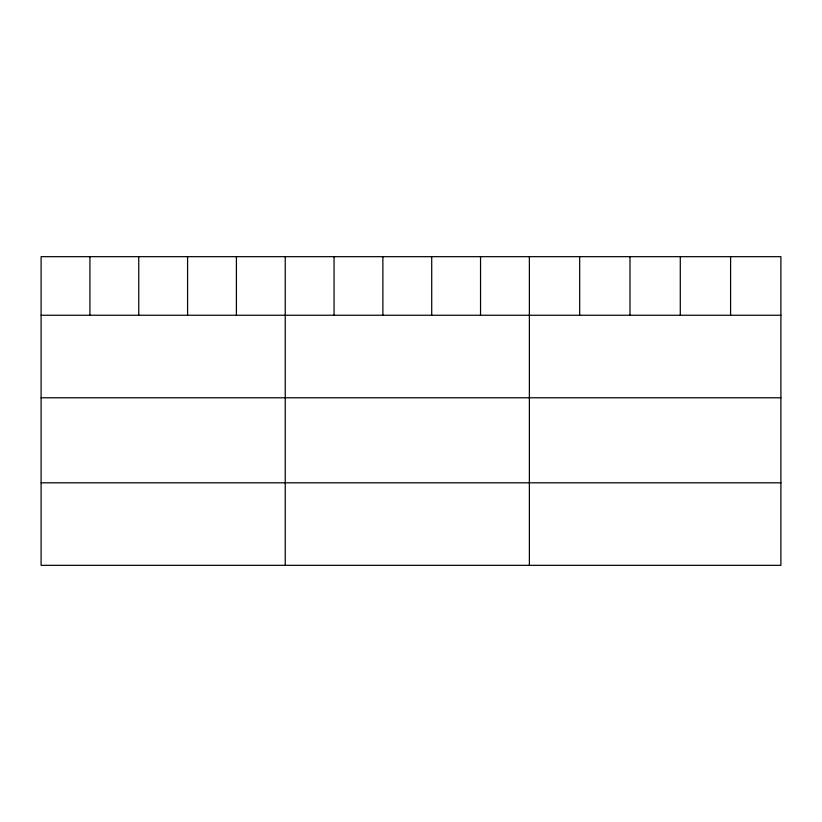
<?xml version="1.0" encoding="UTF-8"?>
<svg xmlns="http://www.w3.org/2000/svg" width="822" height="822" viewBox="0 0 822 822"><rect width="100%" height="100%" fill="white"/><g stroke="black" fill="none" stroke-linecap="round" stroke-linejoin="round"><path stroke-width="1.23" d="M780.9 315.247L780.9 565.331L41.1 565.331L41.1 256.67L780.9 256.67L780.9 315.247L41.1 315.247M41.1 397.776L780.9 397.776M41.1 482.802L780.9 482.802M730.594 256.67L730.594 315.247M680.287 256.67L680.287 315.247M629.981 256.67L629.981 315.247M579.674 256.67L579.674 315.247M529.368 256.67L529.368 565.331M480.541 256.67L480.541 315.247M431.714 256.67L431.714 315.247M382.888 256.67L382.888 315.247M334.061 256.67L334.061 315.247M285.234 256.67L285.234 565.331M236.407 256.67L236.407 315.247M187.58 256.67L187.58 315.247M138.754 256.67L138.754 315.247M89.927 256.67L89.927 315.247"/></g></svg>
